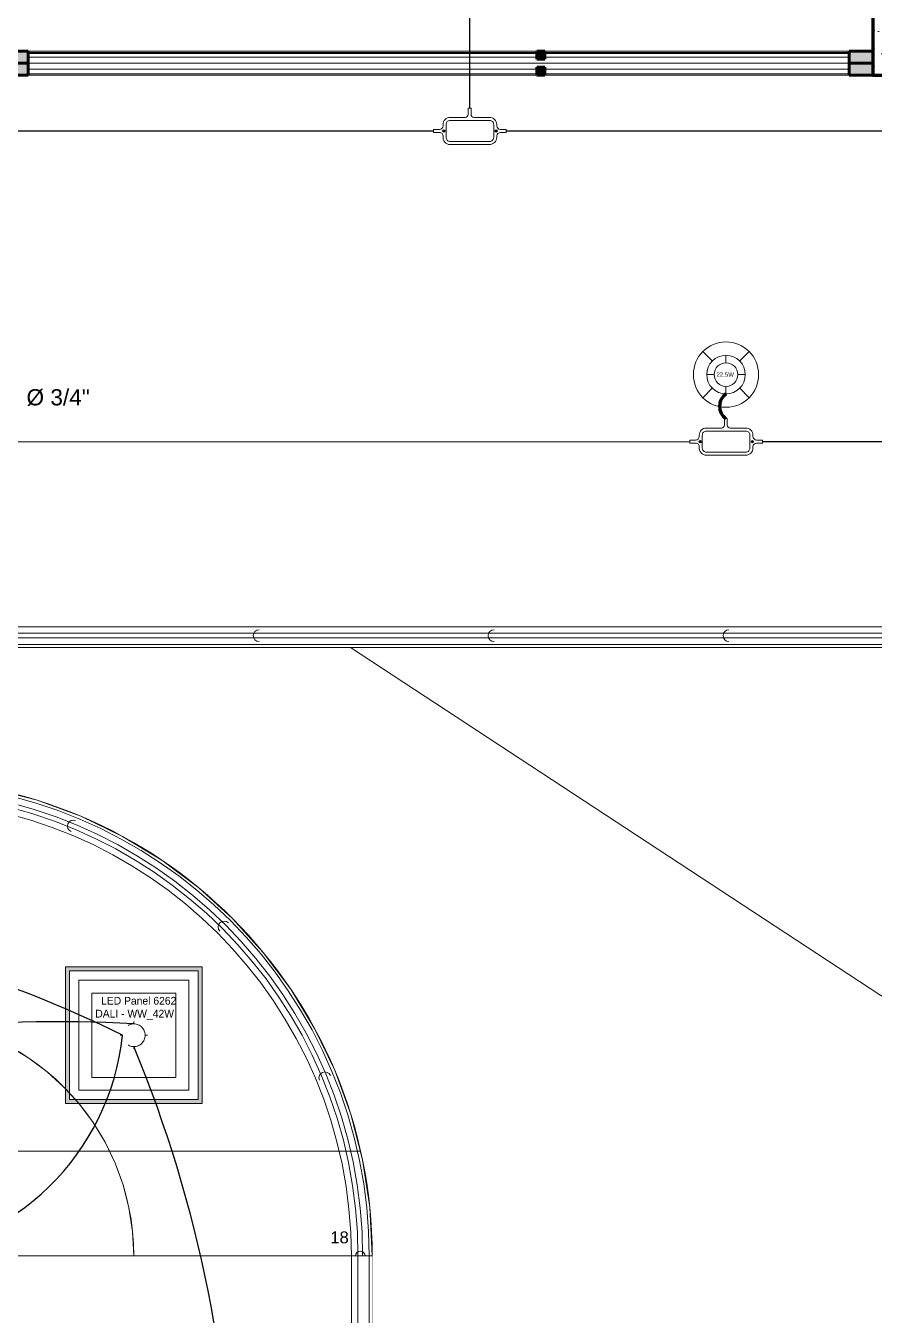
# Model space of a CAD drawing. Header units: inches. Extents: x -38 to 5698, y -33 to 92.
# Drawn here: x 396.52 to 400.08, y 24.5 to 29.91 of the extents above; entities that cross this region are included whole.
import ezdxf
from ezdxf.lldxf.tags import DXFTag

# ---------------------------------------------------------------- set-up
doc = ezdxf.new("R2010")
doc.units = ezdxf.units.IN
doc.header["$MEASUREMENT"] = 0
doc.set_wipeout_variables(frame=1)
for name, pattern in [('ACAD_ISO04W100', [30, 24, -3, 0, -3]), ('CONTINUA', [0]), ('DASHED', [0.75, 0.5, -0.25]), ('Hidden Line', [0.195611, 0.141111, -0.0545]), ('Wipeout_Contour', [1, 0, -1])]:
    doc.linetypes.add(name, pattern=pattern)
for name, color, linetype, lineweight in [('01 IE LUM LED EMP DN570B', 3, 'Continuous', 13), ('ALUMBRADO_CONDUIT', 30, 'CONDUIT1', 30), ('ALUMBRADO_PVC', 6, 'PVC1', 30), ('Bancas', 1, 'Continuous', 13), ('CABLEADO EXT.', 3, 'PVCSUBT', 30), ('Luminaria', 9, 'Continuous', 9), ('Luminarias', 5, 'Continuous', 20), ('Simb_Alumbrado', 140, 'CONTINUA', 30)]:
    doc.layers.add(name, color=color, linetype=linetype, lineweight=lineweight)
for name, color, linetype in [('02 _ ARQ _ ZON _ Espacio.3D', 7, 'Continuous'), ('08 _ STR _ EXT _ 06 Columnas', 7, 'Continuous'), ('08 _ STR _ EXT _ 07 Losa Aligerada', 7, 'Continuous'), ('08 _ STR _ EXT _ 09 Vigas', 7, 'Continuous'), ('08 _ STR _ EXT _ 11 Escaleras', 7, 'Continuous'), ('1TEXT', 8, 'Continuous'), ('Acabado - Muros', 7, 'Continuous'), ('Dibujo 2D - General', 7, 'Continuous'), ('Interior - Escaleras & Barandillas', 7, 'Continuous')]:
    doc.layers.add(name, color=color, linetype=linetype)
doc.styles.add('Arial', font='arial.ttf')
doc.styles.add('Estilo_Generado_3', font='arial.ttf')
doc.styles.add('{18b73a54-fa43-428c-adcb-c1c7bbdf2c84}', font='Simplex.shx')
tags = doc.linetypes.add('CONDUIT1', pattern='A,1,-0.19772,["con",{18b73a54-fa43-428c-adcb-c1c7bbdf2c84},S=0.2,R=0,X=0,Y=-0.065594],-0.593642', length=1.791362).pattern_tags.tags
tags[6] = DXFTag(74, 10)
tags = doc.linetypes.add('PVC1', pattern='A,1,-0.19772,["PVC",{18b73a54-fa43-428c-adcb-c1c7bbdf2c84},S=0.13,R=0,X=0,Y=-0.061851],-0.507647', length=1.705367).pattern_tags.tags
tags[6] = DXFTag(74, 10)
tags = doc.linetypes.add('PVCSUBT', pattern='A,0.6,-0.3,0.6,-0.075691,["PVC",Standard,S=0.2,R=0,X=0,Y=-0.093724],-0.621005', length=2.196696).pattern_tags.tags
tags[10] = DXFTag(74, 10)
pattern_1 = [(0, (370.000046, 6e-09), (0, 0.030000001), [])]

# ---------------------------------------------------------------- blocks, each defined once
blk = doc.blocks.new('LUMINARIA 2')
at = {"layer": '01 IE LUM LED EMP DN570B'}
for p, q in [((-0.0939, 0.0936), (-0.1589, 0.1584)), ((0.0939, 0.0936), (0.1589, 0.1584)), ((-0.0939, -0.0936), (-0.1589, -0.1584)), ((0.0939, -0.0936), (0.1589, -0.1584))]:
    blk.add_line(p, q, dxfattribs=at)
at = {"layer": '01 IE LUM LED EMP DN570B', "ltscale": 0.4}
for p, q in [((0, 0.0813), (0, 0.1326)), ((-0.0813, 0), (-0.1326, 0)), ((0.0813, 0), (0.1326, 0)), ((0, -0.0813), (0, -0.1326))]:
    blk.add_line(p, q, dxfattribs=at)
at = {"layer": '01 IE LUM LED EMP DN570B'}
for radius in [0.2244, 0.1326]:
    blk.add_circle((0, 0), radius, dxfattribs=at)
at = {"layer": '01 IE LUM LED EMP DN570B', "ltscale": 0.4}
blk.add_circle((0, 0), 0.0813, dxfattribs=at)
at = {"layer": '01 IE LUM LED EMP DN570B', "color": 8, "linetype": 'ByBlock', "lineweight": 80, "insert": (-0.0649, 0.0156), "char_height": 0.03, "width": 0.178585, "attachment_point": 1}
blk.add_mtext('{\\C3;22.5W}', dxfattribs=at)
blk = doc.blocks.new('oval t')
at = {"layer": 'Simb_Alumbrado', "lineweight": 13}
blk.add_lwpolyline([(0.0141, 0.0102, -0.414214), (0.0041, 0.0202), (0.0041, 0.0416), (-0.0056, 0.0416), (-0.0056, 0.0202, -0.414214), (-0.0156, 0.0102), (-0.0659, 0.0102, 0.414214), (-0.0899, -0.0138), (-0.0899, -0.0183, -0.414214), (-0.1019, -0.0303), (-0.1213, -0.0303), (-0.1213, -0.04), (-0.1016, -0.04, -0.451917), (-0.0897, -0.0535, 0.451917), (-0.0659, -0.0805), (0.0659, -0.0805, 0.414214), (0.0899, -0.0566), (0.0899, -0.0512, -0.398753), (0.1019, -0.0401), (0.1213, -0.0401), (0.1213, -0.0304), (0.1019, -0.0304, -0.368669), (0.0899, -0.0176), (0.0899, -0.0138, 0.414214), (0.0659, 0.0102), (0.0141, 0.0102)], format="xyb", dxfattribs=at)
blk.add_lwpolyline([(-0.0659, 0), (0.0659, 0, -0.414214), (0.0797, -0.0138), (0.0797, -0.0566, -0.414214), (0.0659, -0.0703), (-0.0659, -0.0703, -0.414214), (-0.0797, -0.0566), (-0.0797, -0.0138, -0.414214)], format="xyb", close=True, dxfattribs=at)
for points in [[(-0.0911, -0.0352), (-0.0828, -0.0352)], [(-0.0869, -0.031), (-0.0869, -0.0394)], [(0.0837, -0.0352), (0.0921, -0.0352)], [(0.0879, -0.031), (0.0879, -0.0394)]]:
    blk.add_lwpolyline(points, dxfattribs=at)
for centre in [(-0.0869, -0.0352), (0.0879, -0.0352)]:
    blk.add_circle(centre, 0.00419, dxfattribs=at)
blk = doc.blocks.new('*U268')
at = {"layer": 'Luminarias', "linetype": 'DASHED', "lineweight": 0, "ltscale": 0.05}
blk.add_lwpolyline([(0, -0.005), (0, 0.005)], dxfattribs=at)
blk = doc.blocks.new('*U269')
at = {"color": 0, "linetype": 'ByBlock', "lineweight": -2, "transparency": 16777216}
blk.add_blockref('*U268', (0, 0.055), dxfattribs=at)
for p, rotation in [((-0.055, 0), 90), ((0.055, 0), 270), ((0, -0.055), 180)]:
    blk.add_blockref('*U268', p, dxfattribs=dict(at, rotation=rotation))
blk = doc.blocks.new('PANEL CUADRAD 60X60 AD')
at = {"layer": 'Luminarias'}
h = blk.add_hatch(dxfattribs=at)
h.set_pattern_fill('DOTS', color=6, scale=0.0015)
h.set_pattern_definition([(0, (-2127.458864, -786.8599919), (0.001190625, 0.00238125), [0, -0.00238125])])
h.paths.add_polyline_path([(-0.3, 0.3), (-0.3, -0.3), (0.3, -0.3), (0.3, 0.3)])
h.paths.add_polyline_path([(0.283, 0.283), (0.283, -0.283), (-0.283, -0.283), (-0.283, 0.283)], flags=16)
h.paths.add_polyline_path([(0.2415, 0.2415), (0.2415, -0.2415), (-0.2415, -0.2415), (-0.2415, 0.2415)], flags=0)
h.paths.add_polyline_path([(0.1851, 0.1851), (0.1851, -0.1851), (-0.1851, -0.1851), (-0.1851, 0.1851)], flags=0)
h.paths.add_polyline_path([(0.05, 0, -1), (-0.05, 0, -1)], flags=0)
h.paths.add_polyline_path([(-0.1815, 0.0591), (0.2115, 0.0591), (0.2115, 0.1859), (-0.1815, 0.1859)], flags=8)
at = {"layer": 'Luminarias', "color": 6, "lineweight": 0}
for points in [[(-0.3, 0.3), (0.3, 0.3), (0.3, -0.3), (-0.3, -0.3)], [(-0.283, -0.283), (0.283, -0.283), (0.283, 0.283), (-0.283, 0.283)], [(-0.2415, -0.2415), (0.2415, -0.2415), (0.2415, 0.2415), (-0.2415, 0.2415)], [(-0.1851, -0.1851), (0.1851, -0.1851), (0.1851, 0.1851), (-0.1851, 0.1851)]]:
    blk.add_lwpolyline(points, close=True, dxfattribs=at)
at = {"layer": 'Luminarias', "color": 6}
blk.add_lwpolyline([(-0.3, 0.3), (0.3, 0.3), (0.3, -0.3), (-0.3, -0.3)], close=True, dxfattribs=at)
at = {"layer": 'Luminarias', "color": 6, "linetype": 'DASHED', "lineweight": 0, "ltscale": 0.01}
blk.add_circle((0, 0), 0.05, dxfattribs=at)
at = {"color": 6}
blk.add_blockref('*U269', (0, 0), dxfattribs=at)
at = {"layer": 'Luminarias', "color": 6, "insert": (-0.1693, 0.1686), "char_height": 0.034, "width": 0.456812, "attachment_point": 1}
blk.add_mtext('  LED Panel 6262 DALI - WW_42W {\\Ftxt|c0;\\C4;\\P} ', dxfattribs=at)

msp = doc.modelspace()

# ---------------------------------------------------------------- hatches: boundary and pattern name
at = {"layer": '08 _ STR _ EXT _ 06 Columnas', "linetype": 'Continuous', "lineweight": 9}
h = msp.add_hatch(dxfattribs=at)
h.set_pattern_fill('HORMIGÓN_EN_MASA_0002', style=0, pattern_type=2)
h.set_pattern_definition([(0, (370.00005, 6e-09), (0, 0.3897114), [0.024375, -0.200625]), (0, (370.11255, 0.19486), (0, 0.3897114), [0.024375, -0.200625]), (60, (370.00005, 6e-09), (-0.3375, 0.1948557), [0.024375, -0.200625]), (60, (370.22505, 6e-09), (-0.3375, 0.1948557), [0.024375, -0.200625]), (120, (370.02442, 6e-09), (0.3375, 0.1948557), [0.024375, -0.200625]), (120, (370.24942, 6e-09), (0.3375, 0.1948557), [0.024375, -0.200625]), (0, (370.00005, 0.0375), (0, 0.075), [0, -0.075, 0, -0.1125]), (45, (370.03755, 0.0375), (-0.05303301, 0.05303301), [0, -0.05625, 0, -0.09375])])
h.paths.add_polyline_path([(400.07, 29.7), (400.57, 29.7), (400.57, 30.6), (400.07, 30.6)])

# ---------------------------------------------------------------- linework, layer by layer
at = {"layer": '02 _ ARQ _ ZON _ Espacio.3D', "color": 254, "linetype": 'Continuous', "lineweight": 0, "flags": 128}
for points in [[(400.57, 39), (400.07, 39), (400.07, 39.65), (393.57, 39.65), (393.57, 30.2), (394.17, 30.1999), (394.17, 29.7499), (400.07, 29.75), (400.07, 30.6), (400.57, 30.6)], [(421.42, 29.7), (393.07, 29.7), (390.07, 29.7), (390.07, 17.4), (414.57, 17.4)]]:
    msp.add_lwpolyline(points, dxfattribs=at)
msp.add_lwpolyline([(393.07, 24.85), (393.57, 24.85), (393.57, 26.75, -0.137976), (395.5252, 27.3), (409.32, 27.3, -1), (409.32, 19.8), (395.5252, 19.8, -0.137981), (393.57, 20.35), (393.57, 22.25), (393.07, 22.25), (393.07, 22.7), (393.57, 22.7), (393.57, 24.4), (393.07, 24.4)], format="xyb", close=True, dxfattribs=at)
at = {"layer": '08 _ STR _ EXT _ 06 Columnas', "color": 7, "linetype": 'Continuous', "lineweight": 80, "flags": 128}
msp.add_lwpolyline([(400.07, 29.7), (400.57, 29.7), (400.57, 30.6), (400.07, 30.6)], close=True, dxfattribs=at)
at = {"layer": '08 _ STR _ EXT _ 07 Losa Aligerada', "color": 254, "linetype": 'Continuous', "lineweight": 18, "flags": 128}
msp.add_lwpolyline([(395.5252, 19.8, -0.137981), (393.57, 20.35), (393.57, 22.3499), (393.57, 22.6), (393.57, 24.5), (393.57, 24.7499), (393.57, 26.75, -0.137981), (395.5252, 27.3), (409.32, 27.3, -1), (409.32, 19.8)], format="xyb", close=True, dxfattribs=at)
at = {"layer": '08 _ STR _ EXT _ 11 Escaleras', "color": 161, "linetype": 'Continuous', "lineweight": 13}
msp.add_line((397.9211, 25.1897), (395.97, 25.1897), dxfattribs=at)
at = {"layer": '08 _ STR _ EXT _ 11 Escaleras', "color": 161, "linetype": 'ACAD_ISO04W100', "lineweight": 13}
msp.add_line((397.97, 22.35), (397.97, 24.75), dxfattribs=at)
at = {"layer": 'Acabado - Muros', "color": 7, "linetype": 'Continuous', "lineweight": 60}
for p, q in [((400.07, 29.8), (400.07, 29.75)), ((400.07, 29.75), (400.07, 29.7))]:
    msp.add_line(p, q, dxfattribs=at)
at = {"layer": 'ALUMBRADO_CONDUIT', "color": 30, "lineweight": 30, "ltscale": 0.4, "true_color": 0xf26722}
for points in [[(394.9974, 29.4655), (398.2276, 29.4656)], [(398.5318, 29.4655), (401.762, 29.4656)], [(395.9542, 28.1624), (399.3023, 28.1634)], [(399.6065, 28.1634), (403.031, 28.1634)]]:
    msp.add_lwpolyline(points, dxfattribs=at)
at = {"layer": 'ALUMBRADO_PVC', "linetype": 'PVC1', "ltscale": 0.4}
for centre, radius, start, end in [((394.9822, 21.8189), 4.3166, 63.2913, 106.3884), ((396.6367, 19.3495), 6.3819, 87.00595, 120.47001)]:
    msp.add_arc(centre, radius, start, end, dxfattribs=at)
at = {"layer": 'CABLEADO EXT.', "color": 3, "lineweight": 80}
msp.add_arc((399.4911, 28.3115), 0.0641, 126.0183, 233.9817, dxfattribs=at)
at = {"layer": 'Dibujo 2D - General', "color": 252, "linetype": 'Continuous', "lineweight": 13}
msp.add_line((409.32, 19.8), (397.8789, 27.3), dxfattribs=at)
at = {"layer": 'Interior - Escaleras & Barandillas', "color": 161, "linetype": 'Continuous', "lineweight": 13}
for p, q in [((409.32, 27.3875), (395.5252, 27.3875)), ((409.32, 27.3598), (395.5252, 27.3598)), ((395.5252, 27.3403), (409.32, 27.3403)), ((395.5252, 27.3125), (409.32, 27.3125))]:
    msp.add_line(p, q, dxfattribs=at)
at = {"layer": 'Interior - Escaleras & Barandillas', "color": 161, "linetype": 'Continuous', "lineweight": 13, "flags": 128}
for points in [[(397.4959, 27.375, 1), (397.4959, 27.325)], [(398.4812, 27.375, 1), (398.4812, 27.325)], [(399.4665, 27.375, 1), (399.4665, 27.325)], [(396.7258, 26.5747, 1), (396.7067, 26.5285, 1)], [(397.3666, 26.1465, 1), (397.3312, 26.1112, 1)], [(397.7947, 25.5058, 1), (397.7485, 25.4867, 1)]]:
    msp.add_lwpolyline(points, format="xyb", dxfattribs=at)

# ---------------------------------------------------------------- block references
at = {"layer": '01 IE LUM LED EMP DN570B', "xscale": 0.6105334384153049, "yscale": 0.6105334384153049, "zscale": 0.6105334384153049}
msp.add_blockref('LUMINARIA 2', (399.454, 28.4443), dxfattribs=at)
at = {"layer": 'Bancas', "color": 252, "true_color": 0x939598, "xscale": 1.253906979044094, "yscale": 1.253906979044094, "zscale": 1.253906979044094}
for p in [(398.3797, 29.5097), (399.4544, 28.2075)]:
    msp.add_blockref('oval t', p, dxfattribs=at)
at = {"layer": 'Luminaria', "xscale": 0.9538673662839494, "yscale": 0.9538673662839494, "zscale": 0.9538673662839494}
msp.add_blockref('PANEL CUADRAD 60X60 AD', (396.97, 25.675), dxfattribs=at)

# ---------------------------------------------------------------- texts
at = {"layer": '08 _ STR _ EXT _ 11 Escaleras', "color": 161, "lineweight": 13, "insert": (397.7941, 24.8274), "char_height": 0.05, "attachment_point": 4, "style": 'Estilo_Generado_3'}
msp.add_mtext('\\A1;{\\pql;\\fArial|b0|i0|c0|p34;18}', dxfattribs=at)
at = {"layer": '1TEXT', "color": 50, "linetype": 'Continuous', "style": 'Arial'}
msp.add_text('%%C 3/4"', height=0.06788, rotation=0, dxfattribs=at).set_placement((396.52, 28.3153))

# ---------------------------------------------------------------- next in the draw order: wipeouts: each hides what was drawn before it
at = {"color": 254, "linetype": 'Wipeout_Contour', "lineweight": 0, "ltscale": 3325.572681}
msp.add_wipeout([(397.97, 24.75), (395.97, 24.75), (395.97, 24.45), (397.97, 24.45)], dxfattribs=at).dxf.layer = '08 _ STR _ EXT _ 11 Escaleras'
at = {"color": 254, "linetype": 'Wipeout_Contour', "lineweight": 0, "ltscale": 19464.980737}
msp.add_wipeout([(396.527, 29.75), (396.527, 29.7), (398.6605, 29.7), (398.6605, 29.733), (398.677, 29.733), (398.677, 29.75)], dxfattribs=at).dxf.layer = 'Acabado - Muros'

# ---------------------------------------------------------------- next in the draw order: linework, layer by layer
at = {"layer": '08 _ STR _ EXT _ 11 Escaleras', "color": 161, "linetype": 'ACAD_ISO04W100', "lineweight": 13}
for p, q in [((393.57, 24.75), (397.97, 24.75)), ((396.97, 22.35), (396.97, 24.75))]:
    msp.add_line(p, q, dxfattribs=at)
for radius in [2, 1]:
    msp.add_arc((395.97, 24.75), radius, 0, 90, dxfattribs=at)

# ---------------------------------------------------------------- next in the draw order: texts
at = {"layer": '08 _ STR _ EXT _ 11 Escaleras', "color": 161, "lineweight": 13, "insert": (397.7941, 24.5279), "char_height": 0.05, "attachment_point": 4, "style": 'Estilo_Generado_3'}
msp.add_mtext('\\A1;{\\pql;\\fArial|b0|i0|c0|p34;17}', dxfattribs=at)

# ---------------------------------------------------------------- next in the draw order: wipeouts: each hides what was drawn before it
at = {"color": 254, "linetype": 'Wipeout_Contour', "lineweight": 0, "ltscale": 19473.891641}
msp.add_wipeout([(398.677, 29.733), (398.6935, 29.733), (398.6935, 29.7), (399.97, 29.7), (399.97, 29.75), (398.677, 29.75)], dxfattribs=at).dxf.layer = 'Acabado - Muros'

# ---------------------------------------------------------------- next in the draw order: linework, layer by layer
at = {"layer": 'Acabado - Muros', "color": 251, "linetype": 'Continuous', "lineweight": 13, "flags": 128}
for points in [[(396.527, 29.75), (399.97, 29.75)], [(396.527, 29.7), (398.6605, 29.7)], [(398.6935, 29.7), (399.97, 29.7)]]:
    msp.add_lwpolyline(points, dxfattribs=at)

# ---------------------------------------------------------------- next in the draw order: wipeouts: each hides what was drawn before it
at = {"color": 254, "linetype": 'Wipeout_Contour', "lineweight": 0, "ltscale": 3325.454396}
msp.add_wipeout([(397.97, 24.75), (395.97, 24.75), (395.97, 22.35), (397.97, 22.35)], dxfattribs=at).dxf.layer = '08 _ STR _ EXT _ 11 Escaleras'

# ---------------------------------------------------------------- next in the draw order: linework, layer by layer
at = {"layer": '08 _ STR _ EXT _ 11 Escaleras', "color": 161, "linetype": 'Continuous', "lineweight": 13}
for p in [(395.97, 24.75), (397.97, 22.35)]:
    msp.add_line(p, (397.97, 24.75), dxfattribs=at)
at = {"layer": '08 _ STR _ EXT _ 11 Escaleras', "color": 167, "linetype": 'Continuous', "lineweight": 18}
for p, q in [((396.97, 22.35), (396.97, 24.75)), ((397.97, 22.35), (397.97, 24.75))]:
    msp.add_line(p, q, dxfattribs=at)
at = {"layer": '08 _ STR _ EXT _ 11 Escaleras', "color": 161, "linetype": 'Continuous', "lineweight": 13}
msp.add_arc((395.97, 24.75), 2, 0, 90, dxfattribs=at)
at = {"layer": 'Interior - Escaleras & Barandillas', "color": 161, "linetype": 'Continuous', "lineweight": 13}
msp.add_line((397.9298, 22.35), (397.9298, 24.75), dxfattribs=at)
at = {"layer": 'Interior - Escaleras & Barandillas', "color": 167, "linetype": 'Continuous', "lineweight": 18, "flags": 128}
msp.add_lwpolyline([(397.94, 24.75, 1), (397.9, 24.75, 1)], format="xyb", dxfattribs=at)

# ---------------------------------------------------------------- next in the draw order: wipeouts: each hides what was drawn before it
at = {"color": 254, "linetype": 'Wipeout_Contour', "lineweight": 0, "ltscale": 12975.863581}
msp.add_wipeout([(398.6605, 29.705), (398.6605, 29.725), (396.527, 29.725), (396.527, 29.705)], dxfattribs=at).dxf.layer = 'Acabado - Muros'
at = {"color": 254, "linetype": 'Wipeout_Contour', "lineweight": 0, "ltscale": 12982.815438}
msp.add_wipeout([(399.97, 29.705), (399.97, 29.725), (398.6935, 29.725), (398.6935, 29.705)], dxfattribs=at).dxf.layer = 'Acabado - Muros'

# ---------------------------------------------------------------- next in the draw order: hatches: boundary and pattern name
at = {"layer": 'Acabado - Muros', "linetype": 'Continuous', "lineweight": 0}
for points in [[(396.527, 29.75), (396.427, 29.75), (396.427, 29.7), (396.527, 29.7)], [(398.6935, 29.733), (398.6605, 29.733), (398.6605, 29.7), (398.6935, 29.7)], [(399.97, 29.7), (400.07, 29.7), (400.07, 29.75), (399.97, 29.75)]]:
    msp.add_hatch(color=254, dxfattribs=at).paths.add_polyline_path(points)

# ---------------------------------------------------------------- next in the draw order: linework, layer by layer
at = {"layer": '08 _ STR _ EXT _ 09 Vigas', "color": 251, "linetype": 'Hidden Line', "lineweight": 13}
msp.add_line((379.57, 29.7), (414.07, 29.7), dxfattribs=at)
at = {"layer": 'Acabado - Muros', "color": 7, "linetype": 'Continuous', "lineweight": 60}
for p, q in [((396.527, 29.75), (396.427, 29.75)), ((396.527, 29.75), (396.527, 29.7)), ((398.6935, 29.733), (398.6605, 29.733)), ((398.6605, 29.733), (398.6605, 29.7)), ((398.6935, 29.733), (398.6935, 29.7)), ((399.97, 29.75), (399.97, 29.7)), ((400.07, 29.75), (399.97, 29.75)), ((396.527, 29.7), (396.427, 29.7)), ((398.6935, 29.7), (398.6605, 29.7)), ((400.07, 29.7), (399.97, 29.7))]:
    msp.add_line(p, q, dxfattribs=at)
at = {"layer": 'Acabado - Muros', "color": 7, "linetype": 'Continuous', "lineweight": 13, "flags": 128}
for points in [[(398.6605, 29.705), (398.6605, 29.725), (396.527, 29.725), (396.527, 29.705)], [(399.97, 29.705), (399.97, 29.725), (398.6935, 29.725), (398.6935, 29.705)]]:
    msp.add_lwpolyline(points, close=True, dxfattribs=at)

# ---------------------------------------------------------------- next in the draw order: wipeouts: each hides what was drawn before it
at = {"color": 254, "linetype": 'Wipeout_Contour', "lineweight": 0, "ltscale": 3325.572681}
msp.add_wipeout([(397.97, 24.75), (395.97, 24.75), (395.97, 24.45), (397.97, 24.45)], dxfattribs=at).dxf.layer = '08 _ STR _ EXT _ 11 Escaleras'

# ---------------------------------------------------------------- next in the draw order: linework, layer by layer
at = {"layer": '08 _ STR _ EXT _ 11 Escaleras', "color": 167, "linetype": 'Continuous', "lineweight": 18}
msp.add_line((395.67, 24.75), (397.97, 24.75), dxfattribs=at)
for radius in [2, 1]:
    msp.add_arc((395.97, 24.75), radius, 0, 90, dxfattribs=at)
at = {"layer": 'ALUMBRADO_PVC', "linetype": 'PVC1', "ltscale": 0.4}
for centre, radius, start, end in [((395.8935, 25.7814), 1.0342, 274.239, 354.093), ((391.9806, 23.5499), 5.4046, 337.3962, 22.6041)]:
    msp.add_arc(centre, radius, start, end, dxfattribs=at)
at = {"layer": 'Interior - Escaleras & Barandillas', "color": 161, "linetype": 'Continuous', "lineweight": 13}
for p, q in [((397.8825, 24.75), (397.8825, 22.35)), ((397.9103, 24.75), (397.9103, 22.35)), ((397.9575, 22.35), (397.9575, 24.75))]:
    msp.add_line(p, q, dxfattribs=at)
for radius in [1.9875, 1.9598, 1.9402, 1.9125]:
    msp.add_arc((395.97, 24.75), radius, 0, 90, dxfattribs=at)

# ---------------------------------------------------------------- next in the draw order: wipeouts: each hides what was drawn before it
at = {"color": 254, "linetype": 'Wipeout_Contour', "lineweight": 0, "ltscale": 19464.977327}
msp.add_wipeout([(398.6605, 29.8), (396.527, 29.8), (396.527, 29.75), (398.677, 29.75), (398.677, 29.767), (398.6605, 29.767)], dxfattribs=at).dxf.layer = 'Acabado - Muros'

# ---------------------------------------------------------------- next in the draw order: wipeouts: each hides what was drawn before it
at = {"color": 254, "linetype": 'Wipeout_Contour', "lineweight": 0, "ltscale": 19473.888231}
msp.add_wipeout([(398.677, 29.767), (398.677, 29.75), (399.97, 29.75), (399.97, 29.8), (398.6935, 29.8), (398.6935, 29.767)], dxfattribs=at).dxf.layer = 'Acabado - Muros'

# ---------------------------------------------------------------- next in the draw order: linework, layer by layer
at = {"layer": 'Acabado - Muros', "color": 251, "linetype": 'Continuous', "lineweight": 13, "flags": 128}
for points in [[(396.527, 29.8), (398.6605, 29.8)], [(398.6935, 29.8), (399.97, 29.8)], [(396.527, 29.75), (399.97, 29.75)]]:
    msp.add_lwpolyline(points, dxfattribs=at)

# ---------------------------------------------------------------- next in the draw order: wipeouts: each hides what was drawn before it
at = {"color": 254, "linetype": 'Wipeout_Contour', "lineweight": 0, "ltscale": 12975.866149}
msp.add_wipeout([(398.6605, 29.795), (396.527, 29.795), (396.527, 29.775), (398.6605, 29.775)], dxfattribs=at).dxf.layer = 'Acabado - Muros'
at = {"color": 254, "linetype": 'Wipeout_Contour', "lineweight": 0, "ltscale": 12982.818005}
msp.add_wipeout([(399.97, 29.795), (398.6935, 29.795), (398.6935, 29.775), (399.97, 29.775)], dxfattribs=at).dxf.layer = 'Acabado - Muros'

# ---------------------------------------------------------------- next in the draw order: hatches: boundary and pattern name
at = {"layer": 'Acabado - Muros', "linetype": 'Continuous', "lineweight": 0}
for points in [[(396.527, 29.75), (396.527, 29.8), (396.427, 29.8), (396.427, 29.75)], [(398.6935, 29.767), (398.6935, 29.8), (398.6605, 29.8), (398.6605, 29.767)], [(399.97, 29.8), (399.97, 29.75), (400.07, 29.75), (400.07, 29.8)]]:
    msp.add_hatch(color=254, dxfattribs=at).paths.add_polyline_path(points)
h = msp.add_hatch(dxfattribs=at)
h.set_pattern_fill('CONTRACHAPADO_0002', color=254, style=0, pattern_type=2)
h.set_pattern_definition(pattern_1)
h.paths.add_polyline_path([(398.6605, 29.795), (396.527, 29.795), (396.527, 29.775), (398.6605, 29.775)])
h = msp.add_hatch(dxfattribs=at)
h.set_pattern_fill('CONTRACHAPADO_0002', color=254, style=0, pattern_type=2)
h.set_pattern_definition(pattern_1)
h.paths.add_polyline_path([(399.97, 29.795), (398.6935, 29.795), (398.6935, 29.775), (399.97, 29.775)])

# ---------------------------------------------------------------- next in the draw order: linework, layer by layer
at = {"layer": 'Acabado - Muros', "color": 7, "linetype": 'Continuous', "lineweight": 60}
for p, q in [((396.527, 29.8), (396.427, 29.8)), ((396.527, 29.8), (396.527, 29.75)), ((398.6935, 29.8), (398.6605, 29.8)), ((398.6605, 29.8), (398.6605, 29.767)), ((398.6935, 29.8), (398.6935, 29.767)), ((399.97, 29.8), (399.97, 29.75)), ((400.07, 29.8), (399.97, 29.8)), ((396.527, 29.75), (396.427, 29.75)), ((398.6935, 29.767), (398.6605, 29.767)), ((400.07, 29.75), (399.97, 29.75))]:
    msp.add_line(p, q, dxfattribs=at)
at = {"layer": 'Acabado - Muros', "color": 7, "linetype": 'Continuous', "lineweight": 13, "flags": 128}
for points in [[(398.6605, 29.795), (398.6605, 29.775), (396.527, 29.775), (396.527, 29.795)], [(399.97, 29.795), (399.97, 29.775), (398.6935, 29.775), (398.6935, 29.795)]]:
    msp.add_lwpolyline(points, close=True, dxfattribs=at)
at = {"layer": 'ALUMBRADO_CONDUIT', "color": 30, "lineweight": 30, "ltscale": 0.4, "true_color": 0xf26722}
msp.add_line((398.3787, 31.2602), (398.3787, 29.5619), dxfattribs=at)

doc.saveas('drawing.dxf')
